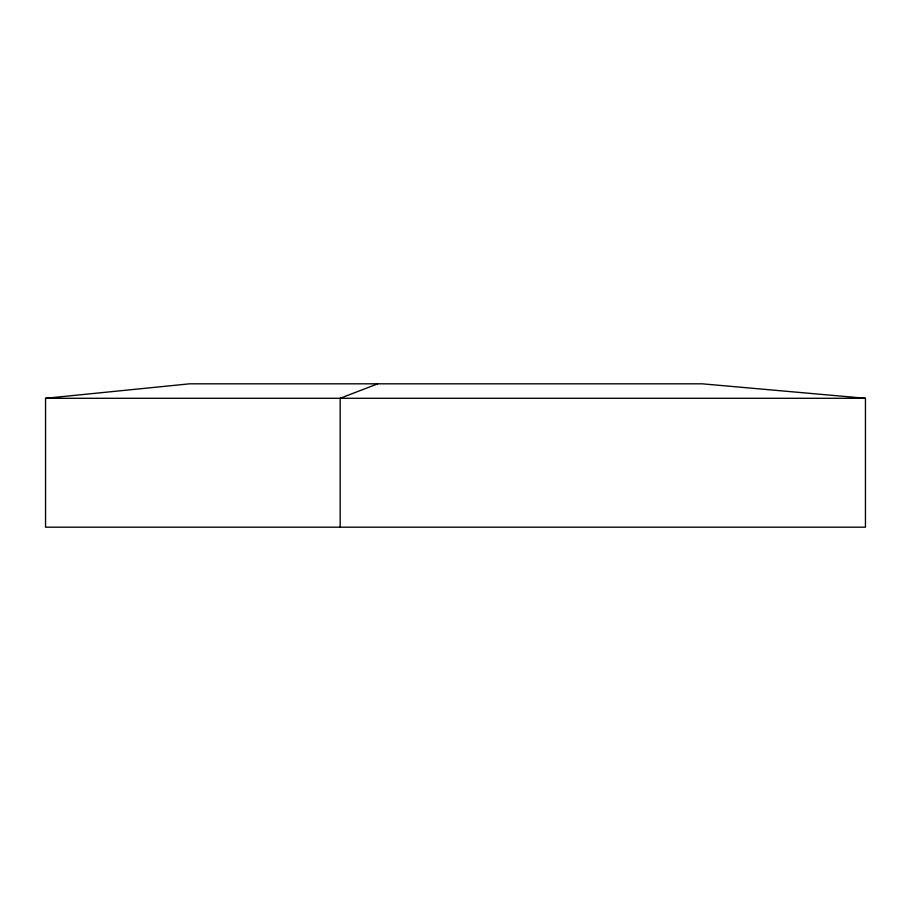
<?xml version="1.0" encoding="UTF-8"?>
<svg xmlns="http://www.w3.org/2000/svg" width="911" height="911" viewBox="0 0 911 911"><rect width="100%" height="100%" fill="white"/><g stroke="black" fill="none" stroke-linecap="round" stroke-linejoin="round"><path stroke-width="1.37" d="M377.723 383.816L340.179 398.289L340.179 527.184M45.55 398.289L189.659 383.816L702.176 383.816L865.45 398.289L865.45 527.184L45.55 527.184L45.55 398.289L865.45 398.289"/></g></svg>
